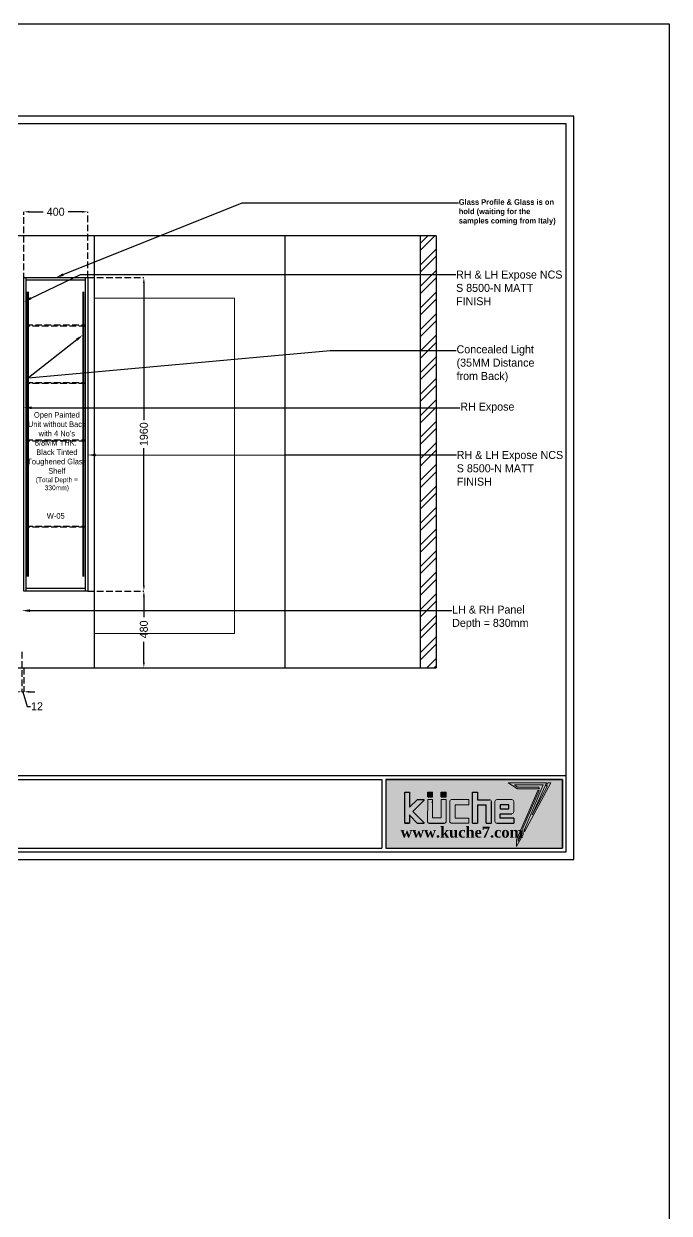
# Model space of a CAD drawing. Header units: millimetres. Extents: x -279428 to -243254, y -13605 to 1263.
# Drawn here: x -247290 to -243254, y -6171 to 1263 of the extents above; entities that cross this region are included whole.
import ezdxf
from ezdxf import colors
from ezdxf.entities.mleader import LeaderData, LeaderLine
from ezdxf.math import Vec2, Vec3

# ---------------------------------------------------------------- set-up
doc = ezdxf.new("R2010")
doc.units = ezdxf.units.MM
doc.linetypes.add('DGN Style 3', pattern=[57.66124, 41.1866, -16.47464])
for name, color, linetype in [('1', 7, 'Continuous'), ('kitchen line', 250, 'Continuous'), ('Measurement', 7, 'Continuous')]:
    doc.layers.add(name, color=color, linetype=linetype)
for name, color, linetype, lineweight in [('FURNITURE', 7, 'Continuous', 9), ('logo', 7, 'Continuous', 5), ('Text', 7, 'Continuous', 0)]:
    doc.layers.add(name, color=color, linetype=linetype, lineweight=lineweight)
doc.styles.add('Kuche7', font='', dxfattribs={"height": 50})
doc.styles.get("Standard").update_dxf_attribs({"font": 'arial.ttf'})
doc.styles.get('Kuche7').set_extended_font_data('Montserrat')
doc.dimstyles.new('Kuche7', dxfattribs={"dimtxt": 50, "dimasz": 35, "dimexe": 0.18, "dimexo": 0.0625, "dimgap": 10, "dimtad": 0, "dimdec": 0, "dimzin": 0, "dimdsep": 46, "dimtxsty": 'Kuche7', "dimcen": 0.09, "dimclrd": 256, "dimclre": 254, "dimclrt": 1, "dimadec": 0, "dimazin": 0, "dimtfac": 1, "dimtdec": 0, "dimtofl": 0, "dimtmove": 0, "dimatfit": 3, "dimfxl": 1, "dimtolj": 1, "dimtzin": 0, "dimarcsym": 0})

# ---------------------------------------------------------------- blocks, each defined once
blk = doc.blocks.new('*D67')
at = {"layer": 'Defpoints', "color": 0, "transparency": 16777216}
for p in [(-246890.5, 87.8), (-246890.5, -322.2), (-247290.2, -622.2)]:
    blk.add_point(p, dxfattribs=at)
at = {"layer": 'Measurement', "color": 254, "linetype": 'DGN Style 3', "lineweight": -2, "transparency": 16777216}
for p, q in [((-247290.2, -622.1), (-247290.2, 88)), ((-246890.5, -322.1), (-246890.5, 88))]:
    blk.add_line(p, q, dxfattribs=at)
at = {"layer": 'Measurement', "lineweight": -2, "transparency": 16777216}
for p, q in [((-247255.2, 87.8), (-247168, 87.8)), ((-246925.5, 87.8), (-247012.7, 87.8))]:
    blk.add_line(p, q, dxfattribs=at)
at = {"layer": 'Measurement', "transparency": 16777216}
for points in [[(-247255.2, 93.7), (-247255.2, 82), (-247290.2, 87.8)], [(-246925.5, 93.7), (-246925.5, 82), (-246890.5, 87.8)]]:
    blk.add_solid(points, dxfattribs=at)
at = {"layer": 'Measurement', "color": 1, "transparency": 16777216, "insert": (-247090.4, 87.8), "char_height": 50, "attachment_point": 5, "style": 'Kuche7'}
blk.add_mtext('\\A1;400', dxfattribs=at)
blk = doc.blocks.new('*D81')
at = {"layer": 'Defpoints', "color": 0, "transparency": 16777216}
for p in [(-247302.2, -2662.2), (-247290.2, -2762.2), (-247290.2, -2912.2)]:
    blk.add_point(p, dxfattribs=at)
at = {"layer": 'Measurement', "color": 254, "linetype": 'DGN Style 3', "lineweight": -2, "transparency": 16777216}
for p, q in [((-247302.2, -2662.2), (-247302.2, -2912.4)), ((-247290.2, -2762.2), (-247290.2, -2912.4))]:
    blk.add_line(p, q, dxfattribs=at)
at = {"layer": 'Measurement', "lineweight": -2, "transparency": 16777216}
for p, q in [((-247337.2, -2912.2), (-247372.2, -2912.2)), ((-247302.2, -2912.2), (-247290.2, -2912.2)), ((-247296.2, -2912.2), (-247268.9, -3003)), ((-247255.2, -2912.2), (-247220.2, -2912.2)), ((-247268.9, -3003), (-247248.9, -3003))]:
    blk.add_line(p, q, dxfattribs=at)
at = {"layer": 'Measurement', "transparency": 16777216}
for points in [[(-247337.2, -2906.3), (-247337.2, -2918), (-247302.2, -2912.2)], [(-247255.2, -2906.3), (-247255.2, -2918), (-247290.2, -2912.2)]]:
    blk.add_solid(points, dxfattribs=at)
at = {"layer": 'Measurement', "color": 1, "transparency": 16777216, "insert": (-247207.4, -3003), "char_height": 50, "attachment_point": 5, "style": 'Kuche7'}
blk.add_mtext('\\A1;12', dxfattribs=at)
blk = doc.blocks.new('*D85')
at = {"layer": 'Defpoints', "color": 0, "transparency": 16777216}
for p in [(-246890.5, -322.2), (-246890.5, -2282.2), (-246539.1, -2282.2)]:
    blk.add_point(p, dxfattribs=at)
at = {"layer": 'Measurement', "color": 254, "linetype": 'DGN Style 3', "lineweight": -2, "transparency": 16777216}
for p, q in [((-246890.5, -322.2), (-246538.9, -322.2)), ((-246890.5, -2282.2), (-246538.9, -2282.2))]:
    blk.add_line(p, q, dxfattribs=at)
at = {"layer": 'Measurement', "lineweight": -2, "transparency": 16777216}
for p, q in [((-246539.1, -357.2), (-246539.1, -1214.3)), ((-246539.1, -2247.2), (-246539.1, -1390.1))]:
    blk.add_line(p, q, dxfattribs=at)
at = {"layer": 'Measurement', "transparency": 16777216}
for points in [[(-246544.9, -357.2), (-246533.2, -357.2), (-246539.1, -322.2)], [(-246544.9, -2247.2), (-246533.2, -2247.2), (-246539.1, -2282.2)]]:
    blk.add_solid(points, dxfattribs=at)
at = {"layer": 'Measurement', "color": 1, "transparency": 16777216, "insert": (-246539.1, -1302.2), "char_height": 50, "attachment_point": 5, "rotation": 90, "style": 'Kuche7'}
blk.add_mtext('\\A1;1960', dxfattribs=at)
blk = doc.blocks.new('*D87')
at = {"layer": 'Defpoints', "color": 0, "transparency": 16777216}
for p in [(-246890.5, -2282.2), (-246632.2, -2762.2), (-246539.1, -2762.2)]:
    blk.add_point(p, dxfattribs=at)
at = {"layer": 'Measurement', "color": 254, "linetype": 'DGN Style 3', "lineweight": -2, "transparency": 16777216}
for p, q in [((-246890.5, -2282.2), (-246538.9, -2282.2)), ((-246632.1, -2762.2), (-246538.9, -2762.2))]:
    blk.add_line(p, q, dxfattribs=at)
at = {"layer": 'Measurement', "lineweight": -2, "transparency": 16777216}
for p, q in [((-246539.1, -2317.2), (-246539.1, -2445.4)), ((-246539.1, -2727.2), (-246539.1, -2599))]:
    blk.add_line(p, q, dxfattribs=at)
at = {"layer": 'Measurement', "transparency": 16777216}
for points in [[(-246544.9, -2317.2), (-246533.2, -2317.2), (-246539.1, -2282.2)], [(-246544.9, -2727.2), (-246533.2, -2727.2), (-246539.1, -2762.2)]]:
    blk.add_solid(points, dxfattribs=at)
at = {"layer": 'Measurement', "color": 1, "transparency": 16777216, "insert": (-246539.1, -2522.2), "char_height": 50, "attachment_point": 5, "rotation": 90, "style": 'Kuche7'}
blk.add_mtext('\\A1;480', dxfattribs=at)
blk = doc.blocks.new('ytjup')
at = {"true_color": 0xffffff}
h = blk.add_hatch(color=7, dxfattribs=at)
h.dxf.hatch_style = 1
h.paths.add_polyline_path([(3365069.1, 952610.9), (3364751.9, 952610.9), (3364751.9, 951794.6), (3365069.1, 951794.6)])
at = {"ltscale": 0.005}
for points in [[(3364971.6, 952434), (3364975.4, 952433.9), (3364975.4, 952464.6), (3364940.3, 952501.6), (3365009.5, 952501.6), (3365009.5, 952523.1), (3364866.1, 952523.1), (3364866.1, 952501.6), (3364905.2, 952501.6), (3364901.4, 952498.1), (3364866.1, 952464.8), (3364866.1, 952434.5), (3364870.5, 952434.4), (3364920.6, 952485.9)], [(3364975.4, 952394.1), (3364975.4, 952416.9), (3364873.4, 952417, 0.362368), (3364866.1, 952410.9), (3364866.1, 952339.2, 0.37351), (3364872.6, 952331.7), (3364975.4, 952331.7), (3364975.4, 952354.4), (3364891.4, 952354.4), (3364891.4, 952394.1)], [(3364988.8, 952416.9), (3364988.8, 952394.1), (3365010.2, 952394.1), (3365010.2, 952416.9)], [(3365010.2, 952354.4), (3364988.8, 952354.4), (3364988.8, 952331.7), (3365010.2, 952331.7)], [(3364975.4, 952226.8), (3364975.4, 952306.4, 0.386462), (3364966.1, 952314.8), (3364875.6, 952314.8, 0.394403), (3364866.1, 952305.5), (3364866.1, 952226.8), (3364889.9, 952226.8), (3364889.9, 952289.8), (3364951.5, 952289.8), (3364951.5, 952226.8)], [(3364975.1, 952132.1), (3364975.1, 952186.4), (3365010.2, 952186.4), (3365010.2, 952210.5), (3364866.1, 952210.5), (3364866.1, 952186.4), (3364951.5, 952186.4), (3364951.5, 952146.2), (3364866.1, 952146.2), (3364866.1, 952122.7), (3364966.5, 952122.7, 0.430367)]]:
    blk.add_hatch(color=252, dxfattribs=at).paths.add_polyline_path(points)
h = blk.add_hatch(color=252, dxfattribs=at)
h.paths.add_polyline_path([(3364966.1, 952019.5, 0.386462), (3364975.4, 952027.9), (3364975.4, 952097.6, 0.386462), (3364966.1, 952106), (3364875.6, 952106, 0.394403), (3364866.1, 952096.7), (3364866.1, 952019.5), (3364890.2, 952019.5), (3364890.2, 952082.3), (3364910.3, 952082.3), (3364910.3, 952027.9, 0.38727), (3364919.6, 952019.5)])
h.paths.add_polyline_path([(3364952, 952082.6), (3364952, 952042.6), (3364932.5, 952042.6), (3364932.5, 952082.6)], flags=16)
at = {"layer": 'logo', "ltscale": 50}
blk.add_hatch(color=10, dxfattribs=at).paths.add_polyline_path([(3365053.3, 952045), (3365025.9, 952001.3), (3365025.9, 951900), (3365033.4, 951904.5), (3365033.5, 952001.8), (3365043.2, 952016.4), (3365043.2, 951883.8), (3364838.3, 951970.3), (3364826.1, 951969.9), (3365053.3, 951848.4), (3365053.3, 951862.4), (3365038.4, 951869.5), (3365038.4, 951864.1), (3364905.1, 951934.1), (3365053.3, 951867.6)])
h = blk.add_hatch(color=10, dxfattribs=at)
h.paths.add_polyline_path([(3365017.6, 951901.8), (3365017.6, 951907.8), (3364789.1, 952006.7), (3364758.7, 952006.5), (3364814.4, 951976.5), (3364843.4, 951977)])
h.paths.add_polyline_path([(3364831.4, 951981.5), (3364815.3, 951981.6), (3364782.5, 951999.5), (3364791.5, 951999.5)], flags=16)
at = {"color": 252, "ltscale": 0.005}
for p, q in [((3364866.1, 952501.6), (3364866.1, 952523.1)), ((3364866.1, 952523.1), (3365009.5, 952523.1)), ((3364866.1, 952523.1), (3364866.1, 952501.6)), ((3365009.5, 952523.1), (3365009.5, 952501.6)), ((3364866, 952434.5), (3364866.1, 952464.8)), ((3364905.2, 952501.6), (3364866.1, 952501.6)), ((3364866.1, 952464.8), (3364901.4, 952498.1)), ((3364866.1, 952464.8), (3364866.1, 952434.5)), ((3364920.6, 952485.9), (3364870.5, 952434.4)), ((3364901.4, 952498.1), (3364905.2, 952501.6)), ((3364971.6, 952434), (3364920.6, 952485.9)), ((3365009.5, 952501.6), (3364940.3, 952501.6)), ((3364940.3, 952501.6), (3364975.4, 952464.6)), ((3364975.4, 952464.6), (3364975.4, 952433.9)), ((3364870.5, 952434.4), (3364866, 952434.5)), ((3364866.1, 952410.9), (3364866.1, 952339.2)), ((3364975.4, 952433.9), (3364971.6, 952434)), ((3364988.8, 952416.9), (3365010.2, 952416.9)), ((3364988.8, 952416.9), (3364988.8, 952394.1)), ((3365010.2, 952416.9), (3365010.2, 952394.1)), ((3364988.8, 952394.1), (3365010.2, 952394.1)), ((3364988.8, 952354.4), (3365010.2, 952354.4)), ((3364988.8, 952354.4), (3364988.8, 952331.7)), ((3365010.2, 952354.4), (3365010.2, 952331.7)), ((3364988.8, 952331.7), (3365010.2, 952331.7)), ((3364866.1, 952210.5), (3364866.1, 952186.4)), ((3364866.1, 952210.5), (3365010.2, 952210.5)), ((3364951.5, 952186.4), (3364866.1, 952186.4)), ((3364951.5, 952186.4), (3364951.5, 952146.2)), ((3365010.2, 952186.4), (3364975.1, 952186.4)), ((3364975.1, 952186.4), (3364975.1, 952132.1)), ((3365010.2, 952210.5), (3365010.2, 952186.4)), ((3364866.1, 952146.2), (3364866.1, 952122.7)), ((3364866.1, 952146.2), (3364951.5, 952146.2)), ((3364866.1, 952122.7), (3364966.6, 952122.7)), ((3364866.1, 952096.7), (3364866.1, 952019.5)), ((3364890.2, 952019.5), (3364890.2, 952082.3)), ((3364890.2, 952082.3), (3364910.3, 952082.3)), ((3364910.3, 952082.3), (3364910.3, 952027.9)), ((3364932.5, 952082.6), (3364932.5, 952042.6)), ((3364952, 952082.6), (3364932.5, 952082.6)), ((3364952, 952042.6), (3364952, 952082.6)), ((3364932.5, 952042.6), (3364952, 952042.6)), ((3364890.2, 952019.5), (3364866.1, 952019.5))]:
    blk.add_line(p, q, dxfattribs=at)
blk.add_lwpolyline([(3365069.1, 952610.9), (3364751.9, 952610.9), (3364751.9, 951794.6), (3365069.1, 951794.6)], close=True)
at = {"layer": 'logo', "color": 252}
for p, q in [((3364866.1, 952408.2), (3364866.1, 952339.2)), ((3364975.4, 952416.9), (3364873.4, 952417)), ((3364975.4, 952394.1), (3364975.4, 952416.9)), ((3364891.4, 952354.4), (3364891.4, 952394.1)), ((3364891.4, 952394.1), (3364975.4, 952394.1)), ((3364891.4, 952354.4), (3364975.4, 952354.4)), ((3364963.9, 952398.5), (3364963.9, 952398.3)), ((3364975.4, 952331.7), (3364975.4, 952354.4)), ((3364875.6, 952106), (3364966.1, 952106)), ((3364975.4, 952027.9), (3364975.4, 952097.6)), ((3364919.5, 952019.5), (3364966.1, 952019.5))]:
    blk.add_line(p, q, dxfattribs=at)
at = {"layer": 'logo', "color": 252, "ltscale": 50}
for p, q in [((3364866.1, 952305.5), (3364866.1, 952226.8)), ((3364872.6, 952331.7), (3364975.4, 952331.7)), ((3364875.6, 952314.8), (3364966.1, 952314.8)), ((3364975.4, 952226.8), (3364975.4, 952306.4)), ((3364889.9, 952226.8), (3364889.9, 952289.8)), ((3364889.9, 952289.8), (3364951.5, 952289.8)), ((3364951.5, 952289.8), (3364951.5, 952226.8)), ((3364866.1, 952226.8), (3364889.9, 952226.8)), ((3364951.5, 952226.8), (3364975.4, 952226.8))]:
    blk.add_line(p, q, dxfattribs=at)
at = {"layer": 'logo', "color": 10}
for points in [[(3365053.3, 952045), (3365053.3, 951867.6), (3364905.1, 951934.1), (3365038.4, 951864.1), (3365038.4, 951869.5), (3365053.3, 951862.4), (3365053.3, 951848.4), (3364826.1, 951969.9), (3364838.3, 951970.3), (3365043.2, 951883.8), (3365043.2, 952016.4), (3365033.5, 952001.8), (3365033.4, 951904.5), (3365025.9, 951900), (3365025.9, 952001.3), (3365053.3, 952045)], [(3365017.6, 951907.8), (3365017.6, 951901.8), (3364843.4, 951977), (3364814.4, 951976.5), (3364758.7, 952006.5), (3364789.1, 952006.7), (3365017.6, 951907.8)], [(3364831.4, 951981.5), (3364815.3, 951981.6), (3364782.5, 951999.5), (3364791.5, 951999.5), (3364831.4, 951981.5)]]:
    blk.add_lwpolyline(points, dxfattribs=at)
at = {"layer": 'logo', "color": 252}
for centre, radius, start, end in [((3364873.4, 952409.5), 7.49, 90.0927, 169.7683), ((3364873.7, 952339.2), 7.62, 180, 261.9246), ((3364966.4, 952131.5), 8.75, 268.9181, 4.2237), ((3364875.8, 952096.2), 9.78, 91.085, 177.1826), ((3364966.1, 952096.7), 9.3, 5.4816, 90), ((3364919.5, 952028.8), 9.3, 185.4817, 270.1613), ((3364966.1, 952028.8), 9.3, 270, 354.5184)]:
    blk.add_arc(centre, radius, start, end, dxfattribs=at)
at = {"layer": 'logo', "color": 252, "ltscale": 50}
for centre, radius, start, end in [((3364875.8, 952305), 9.78, 91.085, 177.1826), ((3364966.1, 952305.5), 9.3, 5.4816, 90)]:
    blk.add_arc(centre, radius, start, end, dxfattribs=at)
at = {"linetype": 'ByBlock', "insert": (3364850.1, 952542.3), "char_height": 50, "width": 531.972, "attachment_point": 1, "rotation": 270}
blk.add_mtext('{\\fCentury|b1|i0|c0|p18;\\C252;www.kuche\\C1;7\\C252;.com}', dxfattribs=at)

msp = doc.modelspace()

# ---------------------------------------------------------------- hatches: boundary and pattern name
at = {"layer": 'kitchen line'}
h = msp.add_hatch(dxfattribs=at)
h.set_pattern_fill('ANSI32', color=8, scale=10)
h.set_pattern_definition([(45, (32803.13, 688.84), (-67.35192, 67.35192), []), (45, (32848.03, 688.84), (-67.35192, 67.35192), [])])
h.paths.add_polyline_path([(-244712.2, -62.2), (-244812.2, -62.2), (-244812.2, -2762.2), (-244712.2, -2762.2)])

# ---------------------------------------------------------------- linework, layer by layer
for p, q in [((-244712.2, -62.2), (-251482.2, -62.2)), ((-246847.2, -2762.2), (-246847.2, -62.2)), ((-245657.2, -62.2), (-245657.2, -2762.2)), ((-244812.2, -62.2), (-244812.2, -2762.2)), ((-244712.2, -62.2), (-244712.2, -2762.2)), ((-247275.2, -2282.2), (-247275.2, -322.2)), ((-247275.2, -337.2), (-246905.5, -337.2)), ((-246905.5, -322.2), (-246905.5, -2282.2)), ((-246905.5, -2267.2), (-247275.2, -2267.2)), ((-251482.2, -2762.2), (-244712.2, -2762.2)), ((-252446.3, -3435.5), (-243897.8, -3435.5)), ((-252422.5, -3459.4), (-245050.8, -3459.4)), ((-245050.8, -3459.4), (-245050.8, -3888.8)), ((-245026.9, -3459.4), (-245026.9, -3888.8)), ((-245026.9, -3459.4), (-243921.7, -3459.4)), ((-243921.7, -3459.4), (-243921.7, -3888.8)), ((-252422.5, -3888.8), (-245050.8, -3888.8)), ((-245026.9, -3888.8), (-243921.7, -3888.8))]:
    msp.add_line(p, q)
at = {"color": 40, "true_color": 0xf8d731}
for p, q in [((-247267.2, -2192.2), (-247267.2, -412.2)), ((-247264.2, -2192.2), (-247264.2, -412.2)), ((-247261.2, -2192.2), (-247261.2, -412.2)), ((-246919.5, -2192.2), (-246919.5, -412.2)), ((-246916.5, -2192.2), (-246916.5, -412.2)), ((-246913.5, -2192.2), (-246913.5, -412.2))]:
    msp.add_line(p, q, dxfattribs=at)
for points in [[(-252494, 685.6), (-252494, -3960.4), (-243850.1, -3960.4), (-243850.1, 685.6)], [(-252446.3, 637.9), (-252446.3, -3912.7), (-243897.8, -3912.7), (-243897.8, 637.9)], [(-247290.2, -322.2), (-246890.5, -322.2), (-246890.5, -2282.2), (-247290.2, -2282.2)]]:
    msp.add_lwpolyline(points, close=True)
at = {"layer": 'FURNITURE', "color": 152, "lineweight": 0, "true_color": 0x2776bb}
for p, q in [((-245972.2, -452.2), (-246847.2, -452.2)), ((-245972.2, -452.2), (-245972.2, -2547.2)), ((-245972.2, -2547.2), (-246847.2, -2547.2))]:
    msp.add_line(p, q, dxfattribs=at)
at = {"layer": 'kitchen line'}
msp.add_lwpolyline([(-265216.1, 1262.9), (-243253.8, 1262.9), (-243253.8, -13604.8), (-265216.1, -13604.8)], close=True, dxfattribs=at)
at = {"layer": 'kitchen line', "color": 4, "linetype": 'DGN Style 3'}
for points in [[(-247275.2, -618.2), (-246905.5, -618.2), (-246905.5, -626.2), (-247275.2, -626.2)], [(-247275.2, -1338.2), (-246905.5, -1338.2), (-246905.5, -1346.2), (-247275.2, -1346.2)], [(-247275.2, -1876.2), (-246905.5, -1876.2), (-246905.5, -1884.2), (-247275.2, -1884.2)]]:
    msp.add_lwpolyline(points, close=True, dxfattribs=at)
at = {"layer": 'kitchen line', "color": 4, "linetype": 'DGN Style 3', "elevation": -0.5}
msp.add_lwpolyline([(-247275.2, -978.2), (-246905.5, -978.2), (-246905.5, -986.2), (-247275.2, -986.2)], close=True, dxfattribs=at)

# ---------------------------------------------------------------- block references
at = {"xscale": 1.353917585744625, "yscale": 1.353917585744625, "zscale": 1.353917585744625, "rotation": 90}
msp.add_blockref('ytjup', (1044729.7, -4559485.5), dxfattribs=at)

# ---------------------------------------------------------------- texts
at = {"layer": '1', "insert": (-247262.9, -1163.8), "char_height": 35, "width": 358.932, "attachment_point": 1, "style": 'Kuche7'}
msp.add_mtext("\\pxqc;Open Painted Unit without Back with 4 No's 6/8MM THK.  Black Tinted Toughened Glass Shelf\\P{\\H0.85714x;\\C1;(Total Depth = 330mm)}", dxfattribs=at)
at = {"layer": 'Text', "color": 7, "ltscale": 150, "insert": (-247355.7, -1794.9, -1), "char_height": 35, "attachment_point": 1}
msp.add_mtext_dynamic_manual_height_columns('\\pxqc;{\\fMontserrat|b0|i0|c0|p2;W-05}', width=530.958, gutter_width=12.5, heights=[0], dxfattribs=at)

# ---------------------------------------------------------------- dimensions: what is measured, and where the dimension line sits
at = {"layer": 'Measurement'}
for base, p1, p2, picture, middle in [((-246890.5, 87.8), (-247290.2, -622.2), (-246890.5, -322.2), '*D67', (-247090.4, 87.8)), ((-247290.2, -2912.2), (-247302.2, -2662.2), (-247290.2, -2762.2), '*D81', (-247238.9, -3003))]:
    dim = msp.add_linear_dim(base=base, p1=p1, p2=p2, dimstyle='Kuche7', override={"dimtmove": 1}, dxfattribs=at)
    dim.commit()
    dim.dimension.update_dxf_attribs({"geometry": picture, "text_midpoint": middle})
dim = msp.add_linear_dim(base=(-246539.1, -2282.2), p1=(-246890.5, -322.2), p2=(-246890.5, -2282.2), angle=90, dimstyle='Kuche7', dxfattribs=at)
dim.commit()
dim.dimension.update_dxf_attribs({"geometry": '*D85', "text_midpoint": (-246539.1, -1302.2)})
dim = msp.add_linear_dim(base=(-246539.1, -2762.2), p1=(-246890.5, -2282.2), p2=(-246632.2, -2762.2), angle=90, dimstyle='Kuche7', override={"dimtmove": 1}, dxfattribs=at)
dim.commit()
dim.dimension.update_dxf_attribs({"geometry": '*D87', "text_midpoint": (-246539.1, -2522.2)})

# ---------------------------------------------------------------- leaders
at = {"layer": 'kitchen line'}
ml = msp.add_multileader_mtext('Standard', dxfattribs=at)
ml.set_content('{\\fMontserrat|b1|i0|c0|p2;\\C1;Glass Profile & Glass is on hold (waiting for the samples coming from Italy)}', color=256)
ml.set_leader_properties()
ml.build(insert=Vec2(0, 0))
ml.multileader.update_dxf_attribs({"arrow_head_size": 50})
ctx = ml.context
ctx.base_point, ctx.char_height, ctx.arrow_head_size, ctx.plane_origin = Vec3(-244571.9, 143.9), 35, 50, Vec3(-247081.8, -186.5)
notes = []
notes.append((ctx, [(0, (1, 1, 0), (-245925.4, 143.9), (1, 0), 1353.5, [(0, [(-247090.1, -323.6)], 0, [])])]))
ctx.mtext.insert, ctx.mtext.width, ctx.mtext.flow_direction = Vec3(-244569.9, 166.5), 608.038, 5
ml = msp.add_multileader_mtext('Standard', dxfattribs=at)
ml.set_content('{\\fMontserrat|b0|i0|c0|p2;\\C1;RH & LH Expose NCS S 8500-N MATT FINISH}', color=256)
ml.set_leader_properties()
ml.build(insert=Vec2(0, 0))
ml.multileader.update_dxf_attribs({"arrow_head_size": 50})
ctx = ml.context
ctx.base_point, ctx.char_height, ctx.arrow_head_size, ctx.plane_origin = Vec3(-244588.7, -304.7), 50, 50, Vec3(-247081.8, -165.4)
notes.append((ctx, [(0, (1, 1, 0), (-246935.1, -304.7), (1, 0), 2346.4, [(0, [(-247290, -473.6)], 0, [])])]))
ctx.mtext.insert, ctx.mtext.width, ctx.mtext.flow_direction = Vec3(-244586.7, -279.4), 710.245, 5
ml = msp.add_multileader_mtext('Standard', dxfattribs=at)
ml.set_content('{\\fMontserrat|b0|i0|c0|p2;\\C1;Concealed Light (35MM Distance from Back)}', color=256)
ml.set_leader_properties()
ml.build(insert=Vec2(0, 0))
ml.multileader.update_dxf_attribs({"arrow_head_size": 50})
ctx = ml.context
ctx.base_point, ctx.char_height, ctx.arrow_head_size, ctx.plane_origin = Vec3(-244585.6, -778.4), 50, 50, Vec3(-246986.6, -778.4)
notes.append((ctx, [(0, (1, 1, 0), (-245373.8, -778.4), (1, 0), 788.2, [(1, [(-246919.5, -680.8), (-247261.2, -949.2)], 0, [])])]))
ctx.mtext.insert, ctx.mtext.rotation, ctx.mtext.width, ctx.mtext.flow_direction = Vec3(-244583.6, -746.5), 6.283185, 609.012, 5
ml = msp.add_multileader_mtext('Standard', dxfattribs=at)
ml.set_content('{\\fMontserrat|b0|i0|c0|p2;\\C1;RH Expose}', color=256)
ml.set_leader_properties()
ml.build(insert=Vec2(0, 0))
ml.multileader.update_dxf_attribs({"arrow_head_size": 50})
ctx = ml.context
ctx.base_point, ctx.char_height, ctx.arrow_head_size, ctx.plane_origin = Vec3(-244562.2, -1136.7), 50, 50, Vec3(-246955.2, -1136.7)
notes.append((ctx, [(0, (1, 1, 0), (-244570.2, -1136.7), (1, 0), 8, [(0, [(-247290.2, -1136.7)], 0, [])])]))
ctx.mtext.insert, ctx.mtext.width, ctx.mtext.flow_direction = Vec3(-244560.2, -1104.8), 611.754, 5
ml = msp.add_multileader_mtext('Standard', dxfattribs=at)
ml.set_content('{\\fMontserrat|b0|i0|c0|p2;\\C1;RH & LH Expose NCS S 8500-N MATT FINISH}', color=256)
ml.set_leader_properties()
ml.build(insert=Vec2(0, 0))
ml.multileader.update_dxf_attribs({"arrow_head_size": 50})
ctx = ml.context
ctx.base_point, ctx.char_height, ctx.arrow_head_size, ctx.plane_origin = Vec3(-244584.3, -1432.1), 50, 50, Vec3(-247098.6, -1292.8)
notes.append((ctx, [(0, (1, 1, 0), (-245657.2, -1432.1), (1, 0), 1072.9, [(0, [(-246890.5, -1432.3)], 0, [])])]))
ctx.mtext.insert, ctx.mtext.width, ctx.mtext.flow_direction = Vec3(-244582.3, -1406.9), 697.985, 5
ml = msp.add_multileader_mtext('Standard', dxfattribs=at)
ml.set_content('{\\fMontserrat|b0|i0|c0|p2;\\C1;LH & RH Panel Depth = 830mm}', color=256)
ml.set_leader_properties()
ml.build(insert=Vec2(0, 0))
ml.multileader.update_dxf_attribs({"arrow_head_size": 50})
ctx = ml.context
ctx.base_point, ctx.char_height, ctx.arrow_head_size, ctx.plane_origin = Vec3(-244613.2, -2404.9), 50, 50, Vec3(-248336.2, -2404.9)
notes.append((ctx, [(0, (1, 1, 0), (-245951.2, -2404.9), (1, 0), 1338, [(0, [(-247302.2, -2404.9)], 0, [])])]))
ctx.mtext.insert, ctx.mtext.width, ctx.mtext.flow_direction = Vec3(-244611.2, -2373), 611.754, 5
for ctx, leaders in notes:
    for number, flags, end, landing, length, lines in leaders:
        leader = LeaderData()
        leader.index, (leader.has_last_leader_line, leader.has_dogleg_vector, leader.attachment_direction) = number, flags
        leader.last_leader_point, leader.dogleg_vector, leader.dogleg_length = Vec3(end), Vec3(landing), length
        for number, points, colour, breaks in lines:
            line = LeaderLine()
            line.index, line.vertices, line.color, line.breaks = number, Vec3.list(points), colors.encode_raw_color(colour), breaks
            leader.lines.append(line)
        ctx.leaders.append(leader)

doc.saveas('drawing.dxf')
